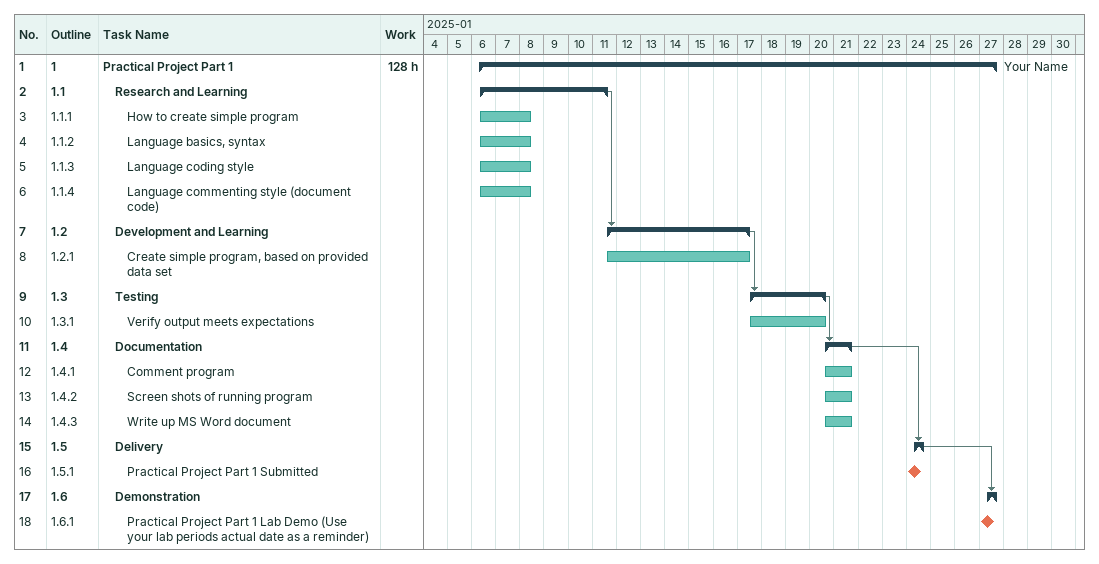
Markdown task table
| ID | WBS | Task | Start | Finish | Predecessors | Resources | Work (h) |
|---|---|---|---|---|---|---|---|
| 1 | 1 | **Practical Project Part 1** | 2025-01-06 | 2025-01-27 |  | Your Name | 128 |
| 2 | 1.1 | **Research and Learning** | 2025-01-06 | 2025-01-11 |  |  |  |
| 3 | 1.1.1 | How to create simple program | 2025-01-06 | 2025-01-08 |  |  |  |
| 4 | 1.1.2 | Language basics, syntax | 2025-01-06 | 2025-01-08 |  |  |  |
| 5 | 1.1.3 | Language coding style | 2025-01-06 | 2025-01-08 |  |  |  |
| 6 | 1.1.4 | Language commenting style (document code) | 2025-01-06 | 2025-01-08 |  |  |  |
| 7 | 1.2 | **Development and Learning** | 2025-01-11 | 2025-01-17 | 2 |  |  |
| 8 | 1.2.1 | Create simple program, based on provided data set | 2025-01-11 | 2025-01-17 |  |  |  |
| 9 | 1.3 | **Testing** | 2025-01-17 | 2025-01-20 | 7 |  |  |
| 10 | 1.3.1 | Verify output meets expectations | 2025-01-17 | 2025-01-20 |  |  |  |
| 11 | 1.4 | **Documentation** | 2025-01-20 | 2025-01-21 | 9 |  |  |
| 12 | 1.4.1 | Comment program | 2025-01-20 | 2025-01-21 |  |  |  |
| 13 | 1.4.2 | Screen shots of running program | 2025-01-20 | 2025-01-21 |  |  |  |
| 14 | 1.4.3 | Write up MS Word document | 2025-01-20 | 2025-01-21 |  |  |  |
| 15 | 1.5 | **Delivery** | 2025-01-24 | 2025-01-24 | 11 |  |  |
| 16 | 1.5.1 | Practical Project Part 1 Submitted (milestone) | 2025-01-24 | 2025-01-24 |  |  |  |
| 17 | 1.6 | **Demonstration** | 2025-01-27 | 2025-01-27 | 15 |  |  |
| 18 | 1.6.1 | Practical Project Part 1 Lab Demo (Use your lab periods actual date as a reminder) (milestone) | 2025-01-27 | 2025-01-27 |  |  |  |
